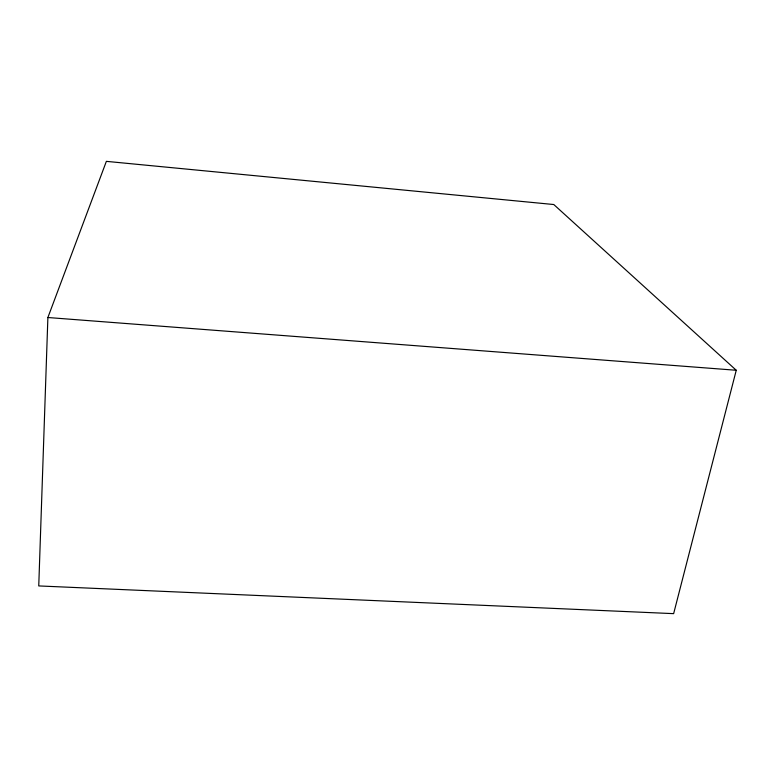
<?xml version="1.0" encoding="UTF-8"?>
<svg xmlns="http://www.w3.org/2000/svg" width="775" height="775" viewBox="0 0 775 775"><rect width="100%" height="100%" fill="white"/><g stroke="black" fill="none" stroke-linecap="round" stroke-linejoin="round"><path stroke-width="1.16" d="M47.885 317.517L38.75 585.929L673.64 613.645L736.25 370.266L553.786 204.532L106.369 161.355L47.885 317.517L736.25 370.266"/></g></svg>
